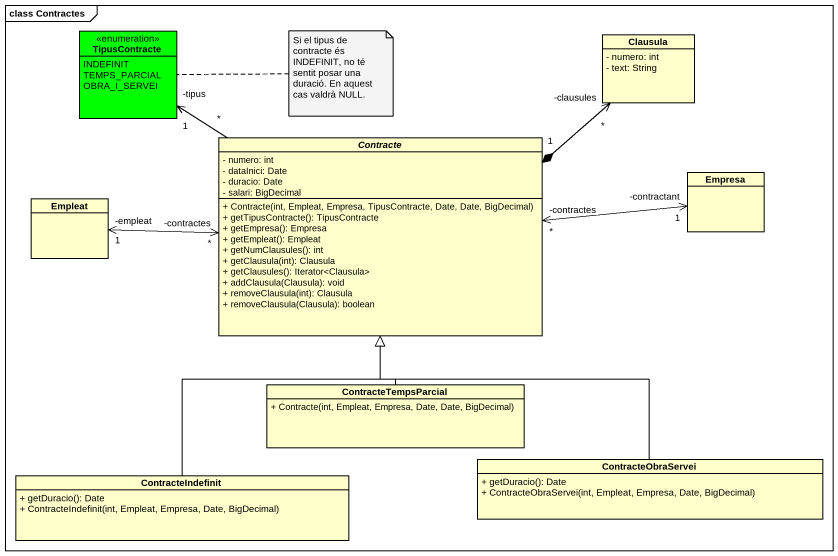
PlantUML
@startuml
mainframe class Contractes
hide circle
hide empty members
skinparam classAttributeIconSize 0
enum TipusContracte #00FF00 {
  INDEFINIT
  TEMPS_PARCIAL
  OBRA_I_SERVEI
}
class Clausula {
  - numero: int
  - text: String
}
abstract class Contracte {
  - numero: int
  - dataInici: Date
  - duracio: Date
  - salari: BigDecimal
  + Contracte(int, Empleat, Empresa, TipusContracte, Date, Date, BigDecimal)
  + getTipusContracte(): TipusContracte
  + getEmpresa(): Empresa
  + getEmpleat(): Empleat
  + getNumClausules(): int
  + getClausula(int): Clausula
  + getClausules(): Iterator<Clausula>
  + addClausula(Clausula): void
  + removeClausula(int): Clausula
  + removeClausula(Clausula): boolean
}
class Empleat
class Empresa
class ContracteTempsParcial {
  + Contracte(int, Empleat, Empresa, Date, Date, BigDecimal)
}
class ContracteIndefinit {
  + getDuracio(): Date
  + ContracteIndefinit(int, Empleat, Empresa, Date, BigDecimal)
}
class ContracteObraServei {
  + getDuracio(): Date
  + ContracteObraServei(int, Empleat, Empresa, Date, BigDecimal)
}
Clausula "-clausules\n*" <--* "1" Contracte
Contracte "*" -up-> "-tipus\n1" TipusContracte
Contracte "-contractes\n*" <-left-> "-empleat\n1" Empleat
Contracte "-contractes\n*" <-right-> "-contractant\n1" Empresa
ContracteTempsParcial -up-|> Contracte
ContracteIndefinit -up-|> Contracte
ContracteObraServei -up-|> Contracte
note right of TipusContracte : Si el tipus de contracte és INDEFINIT, no té sentit posar una duració. En aquest cas valdrà NULL.
@enduml
